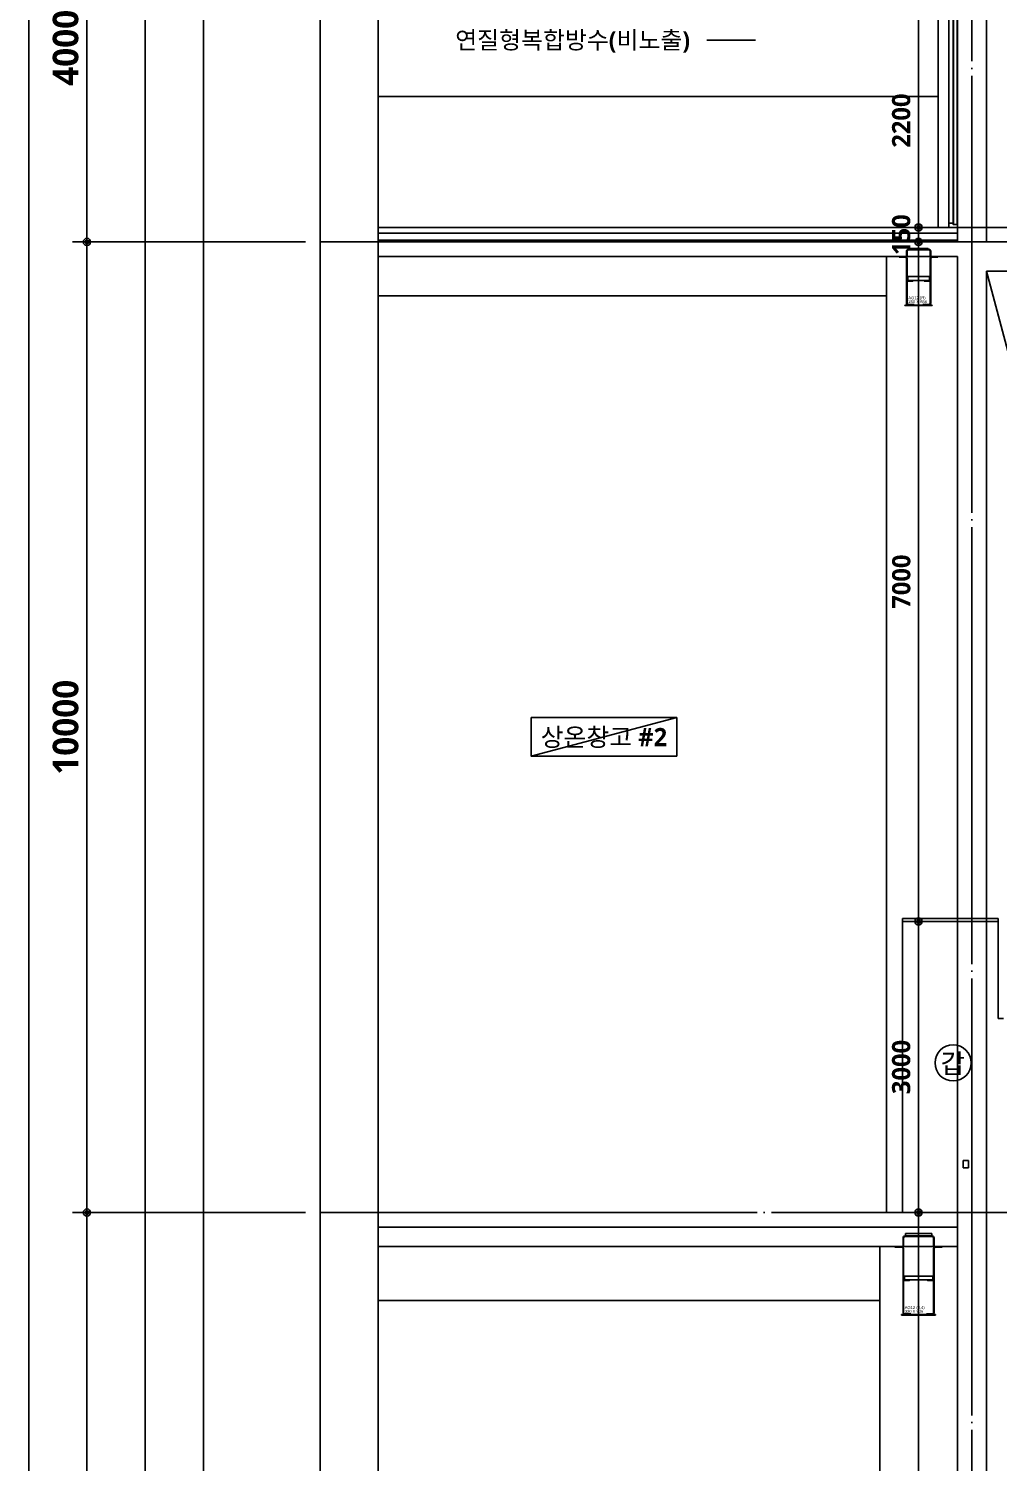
# Model space of a CAD drawing. Header units: millimetres. Extents: x 0 to 356400, y 0 to 68257.
# Drawn here: x 277625 to 287609, y 37966 to 52736 of the extents above; entities that cross this region are included whole.
import ezdxf
from ezdxf.enums import TextEntityAlignment as Align

# ---------------------------------------------------------------- set-up
doc = ezdxf.new("R2010")
doc.units = ezdxf.units.MM
doc.header["$LTSCALE"] = 75
for name, pattern in [('CEN', [62, 60, -1, 0, -1]), ('주단면도-1$0$CEN', [62, 60, -1, 0, -1]), ('주단면도-1$0$HID', [2, 1.1, -0.9]), ('주단면도-1$0$STD_CENTER', [66, 60, -2, 2, -2])]:
    doc.linetypes.add(name, pattern=pattern)
doc.layers.get('Defpoints').update_dxf_attribs({"color": 161})
for name, color, linetype in [('##좌굴방지', 6, 'Continuous'), ('8', 8, 'Continuous'), ('A-ANNO-GRA2', 4, 'Continuous'), ('A-ANNO-LEAD', 4, 'Continuous'), ('A-ANNO-SYMB', 7, 'Continuous'), ('A-ANNO-TEXT1', 7, 'Continuous'), ('A-ANNO-TITL', 7, 'Continuous'), ('A-CEN', 1, 'CEN'), ('A-DOOR', 4, 'Continuous'), ('A-SECT-ELEV', 8, 'Continuous'), ('A-ST-AXIS-CEN', 252, 'CEN'), ('A-ST-AXIS-DIM', 7, 'Continuous'), ('A-ST-CONC', 2, 'Continuous'), ('ELE3', 4, 'Continuous'), ('주단면도-1$0$A-FIN-TYP1', 6, 'Continuous'), ('주단면도-1$0$A-FLOR-OPEN-BELO', 6, '주단면도-1$0$CEN'), ('주단면도-1$0$A-SECT-ELEV', 8, 'Continuous'), ('주단면도-1$0$A-ST-AXIS-CEN', 252, '주단면도-1$0$STD_CENTER'), ('주단면도-1$0$A-ST-CONC', 2, 'Continuous'), ('주단면도-1$0$HID', 7, '주단면도-1$0$HID')]:
    doc.layers.add(name, color=color, linetype=linetype)
for name, color, linetype, plot in [('Defpoint', 161, 'Continuous', False), ('G(그리드1)', 185, 'Continuous', False), ('G(그리드2)', 235, 'Continuous', False)]:
    doc.layers.add(name, color=color, linetype=linetype, plot=plot)
doc.styles.add('2020음성 1차', font='NanumGothicBold.ttf')
doc.styles.add('SH_대대리576', font='')
doc.styles.add('SH_진천_나눔', font='NanumGothicBold.ttf')
doc.styles.get("Standard").update_dxf_attribs({"font": 'arial.ttf'})
doc.styles.add('성본리_나눔BO', font='')
doc.styles.get('SH_대대리576').set_extended_font_data('NanumGothic', bold=True)
doc.styles.get('성본리_나눔BO').set_extended_font_data('NanumGothic', bold=True)
doc.dimstyles.new('SHP 75', dxfattribs={"dimscale": 75, "dimtxt": 3.5, "dimasz": 1, "dimexe": 2, "dimexo": 2, "dimgap": 1, "dimtad": 1, "dimdec": 0, "dimzin": 0, "dimdsep": 46, "dimtxsty": 'SH_대대리576', "dimblk": 'DIMDOT', "dimcen": 0.09, "dimclrd": 256, "dimclre": 256, "dimclrt": 3, "dimadec": 0, "dimazin": 1, "dimtfac": 1, "dimtdec": 0, "dimtix": 1, "dimtmove": 2, "dimatfit": 0, "dimldrblk": 'DIMDOT', "dimfxl": 1, "dimtfillclr": 3, "dimtolj": 1, "dimtzin": 0, "dimlwd": -1, "dimlwe": -1, "dimarcsym": 0})
doc.dimstyles.new('SHP 75 (in)', dxfattribs={"dimscale": 75, "dimtxt": 2.5, "dimasz": 1, "dimexe": 2, "dimexo": 2, "dimgap": 1, "dimtad": 1, "dimdec": 0, "dimzin": 0, "dimdsep": 46, "dimtxsty": 'SH_대대리576', "dimblk": 'DIMDOT', "dimblk1": 'NONE', "dimblk2": 'DIMDOT', "dimcen": 0.09, "dimclrd": 256, "dimclre": 256, "dimclrt": 3, "dimadec": 0, "dimazin": 1, "dimtfac": 1, "dimtdec": 0, "dimtix": 1, "dimtmove": 2, "dimatfit": 0, "dimldrblk": 'DIMDOT', "dimfxl": 1, "dimtfillclr": 3, "dimtolj": 1, "dimtzin": 0, "dimlwd": -1, "dimlwe": -1, "dimarcsym": 0})
pattern_1 = [(45, (-44581.6069, -4188.5902), (-0.25, 0.25), [])]
pattern_2 = [(45, (-39266.6069, -1604.5902), (-0.25, 0.25), [])]

# ---------------------------------------------------------------- blocks, each defined once
blk = doc.blocks.new('DIMDOT')
at = {"color": 0}
blk.add_line((-2, 0), (2, 0), dxfattribs=at)
for radius in [0.5, 0.25]:
    blk.add_circle((0, 0), radius, dxfattribs=at)
blk = doc.blocks.new('*D9397')
at = {"layer": 'A-ST-AXIS-DIM'}
for p, q in [((280475, 40539), (278075, 40539)), ((278225, 40464), (278225, 30614)), ((280475, 30539), (278075, 30539))]:
    blk.add_line(p, q, dxfattribs=at)
at = {"layer": 'Defpoints', "color": 0}
for p in [(280625, 40539), (278225, 30539), (280625, 30539)]:
    blk.add_point(p, dxfattribs=at)
at = {"layer": 'A-ST-AXIS-DIM', "linetype": 'ByBlock', "xscale": 75, "yscale": 75, "zscale": 75}
for p, rotation in [((278225, 40539), 90), ((278225, 30539), 270)]:
    blk.add_blockref('DIMDOT', p, dxfattribs=dict(at, rotation=rotation))
at = {"layer": 'A-ST-AXIS-DIM', "color": 3, "insert": (278006, 35539), "char_height": 262.5, "attachment_point": 5, "rotation": 90, "style": 'SH_진천_나눔'}
blk.add_mtext('\\A1;10000', dxfattribs=at)
blk = doc.blocks.new('*D9398')
at = {"layer": 'A-ST-AXIS-DIM'}
for p, q in [((280475, 50539), (278075, 50539)), ((278225, 40614), (278225, 50464)), ((280475, 40539), (278075, 40539))]:
    blk.add_line(p, q, dxfattribs=at)
at = {"layer": 'Defpoints', "color": 0}
for p in [(278225, 50539), (280625, 50539), (280625, 40539)]:
    blk.add_point(p, dxfattribs=at)
at = {"layer": 'A-ST-AXIS-DIM', "linetype": 'ByBlock', "xscale": 75, "yscale": 75, "zscale": 75}
for p, rotation in [((278225, 50539), 90), ((278225, 40539), 270)]:
    blk.add_blockref('DIMDOT', p, dxfattribs=dict(at, rotation=rotation))
at = {"layer": 'A-ST-AXIS-DIM', "color": 3, "insert": (278006, 45539), "char_height": 262.5, "attachment_point": 5, "rotation": 90, "style": 'SH_진천_나눔'}
blk.add_mtext('\\A1;10000', dxfattribs=at)
blk = doc.blocks.new('*D9412')
at = {"layer": 'A-ST-AXIS-DIM'}
for p, q in [((287038, 40539), (286638, 40539)), ((286788, 33614), (286788, 40464)), ((287038, 33539), (286638, 33539))]:
    blk.add_line(p, q, dxfattribs=at)
at = {"layer": 'Defpoints', "color": 0}
for p in [(286788, 40539), (287188, 40539), (287188, 33539)]:
    blk.add_point(p, dxfattribs=at)
at = {"layer": 'A-ST-AXIS-DIM', "linetype": 'ByBlock', "xscale": 75, "yscale": 75, "zscale": 75}
for p, rotation in [((286788, 40539), 90), ((286788, 33539), 270)]:
    blk.add_blockref('DIMDOT', p, dxfattribs=dict(at, rotation=rotation))
at = {"layer": 'A-ST-AXIS-DIM', "color": 3, "insert": (286611, 37039), "char_height": 187.5, "attachment_point": 5, "rotation": 90, "style": 'SH_대대리576'}
blk.add_mtext('\\A1;7000', dxfattribs=at)
blk = doc.blocks.new('_None')
blk = doc.blocks.new('*D9426')
at = {"layer": 'A-ST-AXIS-DIM'}
for p, q in [((287038, 43539), (286638, 43539)), ((286788, 43464), (286788, 40614)), ((287038, 40539), (286638, 40539))]:
    blk.add_line(p, q, dxfattribs=at)
at = {"layer": 'Defpoints', "color": 0}
for p in [(287188, 43539), (286788, 40539), (287188, 40539)]:
    blk.add_point(p, dxfattribs=at)
at = {"layer": 'A-ST-AXIS-DIM', "linetype": 'ByBlock', "xscale": 75, "yscale": 75, "zscale": 75}
for p, rotation in [((286788, 43539), 90), ((286788, 40539), 270)]:
    blk.add_blockref('DIMDOT', p, dxfattribs=dict(at, rotation=rotation))
at = {"layer": 'A-ST-AXIS-DIM', "color": 3, "insert": (286610, 42039), "char_height": 187.5, "attachment_point": 5, "rotation": 90, "style": 'SH_대대리576'}
blk.add_mtext('\\A1;3000', dxfattribs=at)
blk = doc.blocks.new('*D9428')
at = {"layer": 'A-ST-AXIS-DIM'}
for p, q in [((287038, 50539), (286638, 50539)), ((286788, 43614), (286788, 50464)), ((287038, 43539), (286638, 43539))]:
    blk.add_line(p, q, dxfattribs=at)
at = {"layer": 'Defpoints', "color": 0}
for p in [(286788, 50539), (287188, 50539), (287188, 43539)]:
    blk.add_point(p, dxfattribs=at)
at = {"layer": 'A-ST-AXIS-DIM', "linetype": 'ByBlock', "xscale": 75, "yscale": 75, "zscale": 75}
for p, rotation in [((286788, 50539), 90), ((286788, 43539), 270)]:
    blk.add_blockref('DIMDOT', p, dxfattribs=dict(at, rotation=rotation))
at = {"layer": 'A-ST-AXIS-DIM', "color": 3, "insert": (286611, 47039), "char_height": 187.5, "attachment_point": 5, "rotation": 90, "style": 'SH_대대리576'}
blk.add_mtext('\\A1;7000', dxfattribs=at)
blk = doc.blocks.new('*D9431')
at = {"layer": 'A-ST-AXIS-DIM'}
for p, q in [((280475, 54539), (278075, 54539)), ((278225, 54464), (278225, 50614)), ((280475, 50539), (278075, 50539))]:
    blk.add_line(p, q, dxfattribs=at)
at = {"layer": 'Defpoints', "color": 0}
for p in [(280625, 54539), (278225, 50539), (280625, 50539)]:
    blk.add_point(p, dxfattribs=at)
at = {"layer": 'A-ST-AXIS-DIM', "linetype": 'ByBlock', "xscale": 75, "yscale": 75, "zscale": 75}
for p, rotation in [((278225, 54539), 90), ((278225, 50539), 270)]:
    blk.add_blockref('DIMDOT', p, dxfattribs=dict(at, rotation=rotation))
at = {"layer": 'A-ST-AXIS-DIM', "color": 3, "insert": (278006, 52539), "char_height": 262.5, "attachment_point": 5, "rotation": 90, "style": 'SH_진천_나눔'}
blk.add_mtext('\\A1;4000', dxfattribs=at)
blk = doc.blocks.new('G$C4EEF5F98')
at = {"layer": 'A-DOOR'}
for p, q in [((0, 2164), (0, 2209)), ((0, 9), (0, 2164)), ((47, 54), (47, 2179)), ((87, 39), (87, 2179)), ((90, 9), (90, 2179)), ((0, 54), (0, 9))]:
    blk.add_line(p, q, dxfattribs=at)
for points in [[(0, 2209), (90, 2209), (90, 2179), (47, 2179), (47, 2164), (0, 2164)], [(49, 39), (49, 2179), (87, 2179)], [(49, 39), (49, 2179), (87, 2179)], [(0, 9), (90, 9), (90, 39), (47, 39), (47, 54), (0, 54)]]:
    blk.add_lwpolyline(points, dxfattribs=at)
blk = doc.blocks.new('*D9434')
at = {"layer": 'A-ST-AXIS-DIM'}
for p, q in [((286788, 50764), (286788, 50839)), ((287038, 50689), (286638, 50689)), ((286788, 50689), (286788, 50539)), ((287038, 50539), (286638, 50539)), ((286788, 50464), (286788, 50389))]:
    blk.add_line(p, q, dxfattribs=at)
at = {"layer": 'Defpoints', "color": 0}
for p in [(287188, 50689), (286788, 50539), (287188, 50539)]:
    blk.add_point(p, dxfattribs=at)
at = {"layer": 'A-ST-AXIS-DIM', "linetype": 'ByBlock', "xscale": 75, "yscale": 75, "zscale": 75}
for p, rotation in [((286788, 50689), 270), ((286788, 50539), 90)]:
    blk.add_blockref('DIMDOT', p, dxfattribs=dict(at, rotation=rotation))
at = {"layer": 'A-ST-AXIS-DIM', "color": 3, "insert": (286610, 50614), "char_height": 187.5, "attachment_point": 5, "rotation": 90, "style": 'SH_대대리576'}
blk.add_mtext('\\A1;150', dxfattribs=at)
blk = doc.blocks.new('*D9435')
at = {"layer": 'A-ST-AXIS-DIM'}
for p, q in [((287038, 52889), (286638, 52889)), ((286788, 50764), (286788, 52814)), ((287038, 50689), (286638, 50689))]:
    blk.add_line(p, q, dxfattribs=at)
at = {"layer": 'Defpoints', "color": 0}
for p in [(286788, 52889), (287188, 52889), (287188, 50689)]:
    blk.add_point(p, dxfattribs=at)
at = {"layer": 'A-ST-AXIS-DIM', "linetype": 'ByBlock', "xscale": 75, "yscale": 75, "zscale": 75}
for p, rotation in [((286788, 52889), 90), ((286788, 50689), 270)]:
    blk.add_blockref('DIMDOT', p, dxfattribs=dict(at, rotation=rotation))
at = {"layer": 'A-ST-AXIS-DIM', "color": 3, "insert": (286610, 51789), "char_height": 187.5, "attachment_point": 5, "rotation": 90, "style": 'SH_대대리576'}
blk.add_mtext('\\A1;2200', dxfattribs=at)
blk = doc.blocks.new('갑종 TEXT100')
at = {"layer": 'A-ANNO-SYMB'}
blk.add_circle((0, 0), 280, dxfattribs=at)
at = {"layer": 'A-ANNO-TITL', "style": '2020음성 1차'}
blk.add_text('갑 ', height=300, dxfattribs=at).set_placement((46, -10), align=Align.MIDDLE_CENTER)
blk = doc.blocks.new('G$C1F88A5C7')
h = blk.add_hatch()
h.set_pattern_fill('ANSI31', color=252, scale=0.1, angle=45, style=0)
h.set_pattern_definition(pattern_1)
h.paths.add_polyline_path([(84, 701), (84, 751), (90, 751), (90, 701)])
h = blk.add_hatch()
h.set_pattern_fill('ANSI31', color=252, scale=0.1, angle=45, style=0)
h.set_pattern_definition(pattern_1)
h.paths.add_polyline_path([(219, 816), (269, 816), (269, 810), (219, 810)])
h = blk.add_hatch()
h.set_pattern_fill('ANSI31', color=252, scale=0.1, angle=45, style=0)
h.set_pattern_definition(pattern_1)
h.paths.add_polyline_path([(404, 701), (404, 751), (398, 751), (398, 701)])
at = {"layer": '##좌굴방지'}
for points in [[(398, 362), (90, 362), (90, 356), (150, 356), (150, 362)], [(98, 362), (98, 402), (390, 402), (390, 362)], [(398, 362), (398, 356), (338, 356), (338, 362)]]:
    blk.add_lwpolyline(points, dxfattribs=at)
at = {"color": 2, "linetype": 'Continuous'}
for p, q in [((84, 701), (84, 795)), ((90, 701), (90, 795)), ((105, 816), (383, 816)), ((105, 810), (383, 810)), ((398, 701), (398, 795)), ((404, 701), (404, 795)), ((0, 706), (72, 706)), ((0, 706), (0, 700)), ((0, 700), (72, 700)), ((84, 701), (90, 701)), ((84, 24), (84, 688)), ((90, 24), (90, 688)), ((404, 701), (398, 701)), ((398, 24), (398, 688)), ((404, 24), (404, 688)), ((488, 706), (416, 706)), ((488, 700), (416, 700)), ((488, 706), (488, 700)), ((102, 12), (164, 12)), ((102, 6), (164, 6)), ((164, 6), (164, 12)), ((386, 12), (324, 12)), ((324, 6), (324, 12)), ((386, 6), (324, 6))]:
    blk.add_line(p, q, dxfattribs=at)
at = {"color": 3, "linetype": 'Continuous'}
for p, q in [((109, 816), (109, 841)), ((109, 841), (379, 841)), ((109, 816), (379, 816)), ((379, 816), (379, 841)), ((69, 6), (419, 6)), ((69, 6), (69, 0)), ((69, 0), (419, 0)), ((419, 6), (419, 0))]:
    blk.add_line(p, q, dxfattribs=at)
at = {"color": 2, "linetype": 'Continuous'}
for centre, radius, start, end in [((105, 795), 21, 90, 180), ((105, 795), 15, 90, 180), ((383, 795), 21, 0, 90), ((383, 795), 15, 0, 90), ((72, 688), 18, 0, 90), ((72, 688), 12, 0, 90), ((416, 688), 18, 90, 180), ((416, 688), 12, 90, 180), ((102, 24), 18, 180, 270), ((102, 24), 12, 180, 270), ((386, 24), 18, 270, 0), ((386, 24), 12, 270, 0)]:
    blk.add_arc(centre, radius, start, end, dxfattribs=at)
at = {"layer": 'Defpoint', "linetype": 'Continuous'}
for s, p in [('AG12 (3,4)', (102, 79)), ('320 X 906', (102, 39))]:
    blk.add_text(s, height=30, dxfattribs=at).set_placement(p, align=Align.MIDDLE_LEFT)
blk = doc.blocks.new('G$C751AEF9B')
h = blk.add_hatch()
h.set_pattern_fill('ANSI31', color=252, scale=0.1, angle=45, style=0)
h.set_pattern_definition(pattern_2)
h.paths.add_polyline_path([(74, 500), (74, 535), (80, 535), (80, 500)])
h = blk.add_hatch()
h.set_pattern_fill('ANSI31', color=252, scale=0.1, angle=45, style=0)
h.set_pattern_definition(pattern_2)
h.paths.add_polyline_path([(174, 581), (224, 581), (224, 575), (174, 575)])
h = blk.add_hatch()
h.set_pattern_fill('ANSI31', color=252, scale=0.1, angle=45, style=0)
h.set_pattern_definition(pattern_2)
h.paths.add_polyline_path([(324, 500), (324, 535), (318, 535), (318, 500)])
at = {"layer": '##좌굴방지'}
for points in [[(88, 259), (88, 299), (310, 299), (310, 259)], [(318, 259), (80, 259), (80, 253), (140, 253), (140, 259)], [(318, 259), (318, 253), (258, 253), (258, 259)]]:
    blk.add_lwpolyline(points, dxfattribs=at)
at = {"color": 2, "linetype": 'Continuous'}
for p, q in [((0, 506), (60, 506)), ((0, 506), (0, 500)), ((0, 500), (60, 500)), ((74, 500), (74, 560)), ((74, 500), (80, 500)), ((74, 26), (74, 486)), ((80, 500), (80, 560)), ((80, 26), (80, 486)), ((95, 581), (303, 581)), ((95, 575), (303, 575)), ((318, 500), (318, 560)), ((324, 500), (318, 500)), ((318, 26), (318, 486)), ((324, 500), (324, 560)), ((324, 26), (324, 486)), ((398, 506), (338, 506)), ((398, 500), (338, 500)), ((398, 506), (398, 500)), ((94, 12), (154, 12)), ((94, 6), (154, 6)), ((154, 6), (154, 12)), ((304, 12), (244, 12)), ((244, 6), (244, 12)), ((304, 6), (244, 6))]:
    blk.add_line(p, q, dxfattribs=at)
at = {"color": 3, "linetype": 'Continuous'}
for p, q in [((99, 581), (99, 590)), ((99, 590), (299, 590)), ((99, 581), (299, 581)), ((299, 581), (299, 590)), ((59, 6), (339, 6)), ((59, 6), (59, 0)), ((59, 0), (339, 0)), ((339, 6), (339, 0))]:
    blk.add_line(p, q, dxfattribs=at)
at = {"color": 2, "linetype": 'Continuous'}
for centre, radius, start, end in [((60, 486), 20, 0, 90), ((60, 486), 14, 0, 90), ((95, 560), 21, 90, 180), ((95, 560), 15, 90, 180), ((303, 560), 21, 0, 90), ((303, 560), 15, 0, 90), ((338, 486), 20, 90, 180), ((338, 486), 14, 90, 180), ((94, 26), 20, 180, 270), ((94, 26), 14, 180, 270), ((304, 26), 20, 270, 0), ((304, 26), 14, 270, 0)]:
    blk.add_arc(centre, radius, start, end, dxfattribs=at)
at = {"layer": 'Defpoint', "linetype": 'Continuous'}
for s, p in [('AG12 (R)', (94, 81)), ('250 X 656', (94, 41))]:
    blk.add_text(s, height=30, dxfattribs=at).set_placement(p, align=Align.MIDDLE_LEFT)
blk = doc.blocks.new('G$C90CD5245')
at = {"layer": '8', "linetype": 'Continuous'}
for p, q in [((536, 15179, -51500), (536, 15209, -51500)), ((536, 15209, -51500), (1520, 15209, -51500)), ((536, 15179, -51500), (1520, 15179, -51500)), ((536, 12179, -51500), (536, 15179, -51500)), ((1520, 14179, -51500), (1520, 15209, -51500)), ((1520, 14179, -51500), (1575, 14179, -51500)), ((1158, 12717, -51500), (1214, 12717, -51500)), ((1158, 12640, -51500), (1158, 12717, -51500)), ((1214, 12717, -51500), (1214, 12640, -51500)), ((1214, 12640, -51500), (1158, 12640, -51500)), ((536, 12179, -51500), (1720, 12179, -51500))]:
    blk.add_line(p, q, dxfattribs=at)

msp = doc.modelspace()

# ---------------------------------------------------------------- linework, layer by layer
at = {"layer": 'A-ANNO-GRA2'}
msp.add_lwpolyline([(282798.4, 45639.5), (284298.4, 45639.5), (284298.4, 45241.3), (282798.4, 45241.3)], close=True, dxfattribs=at)
at = {"layer": 'A-ANNO-LEAD'}
msp.add_line((285107.6, 52619), (284607.6, 52619), dxfattribs=at)
msp.add_lwpolyline([(285107.6, 50719, 0, 48, 0), (285107.6, 50863, 0, 0, 0), (285107.6, 53519, 0, 0, 0), (284607.6, 53519, 0, 0, 0)], format="xyseb", dxfattribs=at)
at = {"layer": 'A-CEN'}
for p, q in [((287338.3, 56900), (287338.3, 8250)), ((280625, 50538.6), (298525, 50538.6)), ((280625, 40538.6), (298525, 40538.6))]:
    msp.add_line(p, q, dxfattribs=at)
at = {"layer": 'A-SECT-ELEV'}
for p, q in [((286988.3, 52888.6), (286988.3, 50688.6)), ((287488.3, 50688.6), (287488.3, 52888.6))]:
    msp.add_line(p, q, dxfattribs=at)
at = {"layer": 'A-ST-AXIS-CEN'}
msp.add_line((286788.3, 56900), (286788.3, 8250), dxfattribs=at)
at = {"layer": 'A-ST-CONC'}
msp.add_line((287188.3, 50538.6), (287188.3, 55068.6), dxfattribs=at)
at = {"layer": 'ELE3'}
for p, q in [((286459.3, 50388.6), (286459.3, 40538.6)), ((286459.3, 49982.6), (281225, 49982.6)), ((286388.3, 30538.6), (286388.3, 40188.6)), ((281225, 39632.6), (286388.3, 39632.6))]:
    msp.add_line(p, q, dxfattribs=at)
at = {"layer": 'G(그리드1)'}
for points in [[(301525, 59900), (277625, 59900), (277625, 3600), (301525, 3600)], [(300925, 59300), (278225, 59300), (278225, 4200), (300925, 4200)], [(300325, 58700), (278825, 58700), (278825, 4800), (300325, 4800)], [(299725, 58100), (279425, 58100), (279425, 5400), (299725, 5400)], [(298525, 56900), (280625, 56900), (280625, 6600), (298525, 6600)]]:
    msp.add_lwpolyline(points, close=True, dxfattribs=at)
at = {"layer": 'G(그리드2)'}
msp.add_line((284298.4, 45639.5), (282798.4, 45241.3), dxfattribs=at)
msp.add_lwpolyline([(297925, 56300), (281225, 56300), (281225, 7200), (297925, 7200)], close=True, dxfattribs=at)
at = {"layer": '주단면도-1$0$A-FIN-TYP1'}
for p, q in [((287488.3, 50688.6), (293238.3, 50688.6)), ((281225, 50558.6), (287188.3, 50558.6)), ((287188.3, 40538.6), (287188.3, 40388.6)), ((287188.3, 39788.6), (287188.3, 40388.6))]:
    msp.add_line(p, q, dxfattribs=at)
for points in [[(281225, 50688.6), (287188.3, 50688.6)], [(281225, 50628.6), (287188.3, 50628.6)]]:
    msp.add_lwpolyline(points, dxfattribs=at)
at = {"layer": '주단면도-1$0$A-FLOR-OPEN-BELO'}
msp.add_line((287488.3, 50238.6), (293238.3, 28538.6), dxfattribs=at)
at = {"layer": '주단면도-1$0$A-SECT-ELEV', "color": 8}
msp.add_line((287488.3, 40538.6), (287488.3, 43538.6), dxfattribs=at)
msp.add_lwpolyline([(287188.3, 43538.6), (287188.3, 40538.6)], dxfattribs=at)
at = {"layer": '주단면도-1$0$A-ST-AXIS-CEN', "linetype": 'Continuous'}
msp.add_line((281225, 52038.6), (286988.3, 52038.6), dxfattribs=at)
at = {"layer": '주단면도-1$0$A-ST-CONC'}
for p, q in [((287188.3, 50688.6), (287488.3, 50688.6)), ((287488.3, 50538.6), (287488.3, 50688.6)), ((281225, 50538.6), (287188.3, 50538.6)), ((287488.3, 50538.6), (293238.3, 50538.6)), ((287188.3, 50388.6), (281225, 50388.6)), ((287188.3, 50388.6), (287188.3, 43538.6)), ((287488.3, 43538.6), (287488.3, 50238.6)), ((287488.3, 50238.6), (293238.3, 50238.6)), ((287188.3, 43538.6), (287488.3, 43538.6)), ((287188.3, 43538.6), (287488.3, 43538.6)), ((287188.3, 40538.6), (287488.3, 40538.6)), ((287188.3, 33538.6), (287188.3, 40538.6)), ((287488.3, 33538.6), (287488.3, 40538.6)), ((281225, 40388.6), (287188.3, 40388.6)), ((281225, 40188.6), (287188.3, 40188.6))]:
    msp.add_line(p, q, dxfattribs=at)
at = {"layer": '주단면도-1$0$HID'}
msp.add_line((281225, 50548.6), (287188.3, 50548.6), dxfattribs=at)

# ---------------------------------------------------------------- block references
for name, p in [('G$C90CD5245', (286088.3, 28359.3)), ('G$C4EEF5F98', (287098.3, 50679.6)), ('G$C751AEF9B', (286589.3, 49882.6)), ('G$C1F88A5C7', (286544.3, 39482.6))]:
    msp.add_blockref(name, p)
at = {"xscale": 0.6666666666666666, "yscale": 0.6666666666666666, "zscale": 0.6666666666666666}
msp.add_blockref('갑종 TEXT100', (287144.1, 42081.3), dxfattribs=at)

# ---------------------------------------------------------------- texts
at = {"layer": 'A-ANNO-TEXT1', "style": '2020음성 1차'}
msp.add_text('연질형복합방수(비노출)', height=180, dxfattribs=at).set_placement((282017.1, 52619), align=Align.MIDDLE_LEFT)
at = {"layer": 'A-ANNO-TEXT1', "style": '성본리_나눔BO'}
msp.add_text('상온창고 #2', height=187.5, dxfattribs=at).set_placement((283548.4, 45440.4), align=Align.MIDDLE)

# ---------------------------------------------------------------- dimensions: what is measured, and where the dimension line sits
at = {"layer": 'A-ST-AXIS-DIM'}
for base, p1, p2, angle, dimstyle, override, picture, middle in [((278225, 50538.6), (280625, 54538.6), (280625, 50538.6), 90, 'SHP 75', {"dimtxsty": 'SH_진천_나눔', "dimldrblk": 'DIMDOT'}, '*D9431', (278006.1, 52538.6)), ((286788.3, 52888.6), (287188.3, 50688.6), (287188.3, 52888.6), 270, 'SHP 75 (in)', {"dimtxsty": 'SH_대대리576', "dimldrblk": 'DIMDOT'}, '*D9435', (286610.2, 51788.6)), ((286788.3, 50538.6), (287188.3, 50688.6), (287188.3, 50538.6), 90, 'SHP 75 (in)', {"dimtxsty": 'SH_대대리576', "dimldrblk": 'DIMDOT'}, '*D9434', (286610.2, 50613.6)), ((278225, 50538.6), (280625, 40538.6), (280625, 50538.6), 270, 'SHP 75', {"dimtxsty": 'SH_진천_나눔', "dimldrblk": 'DIMDOT'}, '*D9398', (278006.1, 45538.6)), ((286788.3, 50538.6), (287188.3, 43538.6), (287188.3, 50538.6), 270, 'SHP 75 (in)', {"dimtxsty": 'SH_대대리576', "dimldrblk": 'DIMDOT'}, '*D9428', (286610.5, 47038.6)), ((286788.3, 40538.6), (287188.3, 43538.6), (287188.3, 40538.6), 90, 'SHP 75 (in)', {"dimtxsty": 'SH_대대리576', "dimldrblk": 'DIMDOT'}, '*D9426', (286609.8, 42038.6)), ((278225, 30538.6), (280625, 40538.6), (280625, 30538.6), 90, 'SHP 75', {"dimtxsty": 'SH_진천_나눔', "dimldrblk": 'DIMDOT'}, '*D9397', (278006.1, 35538.6)), ((286788.3, 40538.6), (287188.3, 33538.6), (287188.3, 40538.6), 270, 'SHP 75 (in)', {"dimtxsty": 'SH_대대리576', "dimldrblk": 'DIMDOT'}, '*D9412', (286610.5, 37038.6))]:
    dim = msp.add_linear_dim(base=base, p1=p1, p2=p2, angle=angle, dimstyle=dimstyle, override=override, dxfattribs=at)
    dim.commit()
    dim.dimension.update_dxf_attribs({"geometry": picture, "text_midpoint": middle})

doc.saveas('drawing.dxf')
